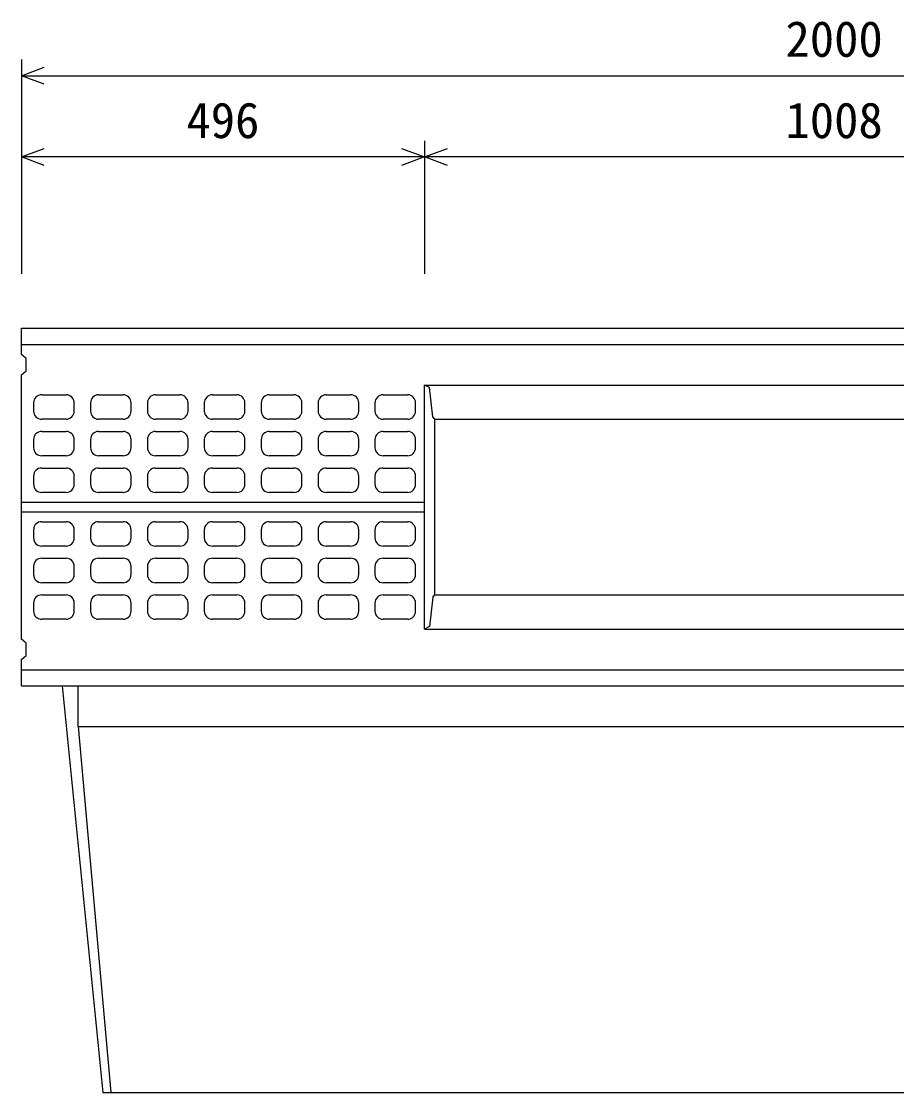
# Model space of a CAD drawing. Units: millimetres, scale not verified. Extents: x -16800 to 16800, y -5940 to 5940.
# Drawn here: x -10464 to -9387, y 2688 to 4005 of the extents above; entities that cross this region are included whole.
import ezdxf
from ezdxf.enums import TextEntityAlignment as Align

# ---------------------------------------------------------------- set-up
doc = ezdxf.new("R2010")
doc.units = ezdxf.units.MM
doc.header["$LTSCALE"] = 20
for name, color, linetype, lineweight in [('0-0_DIM', 7, 'Continuous', 25), ('0-2_HATCH', 6, 'Continuous', 25), ('0-5_OUTLINE', 3, 'Continuous', 25)]:
    doc.layers.add(name, color=color, linetype=linetype, lineweight=lineweight)
doc.styles.add('ＭＳ ゴシック', font='')
doc.styles.get('ＭＳ ゴシック').set_extended_font_data('MS Gothic')

msp = doc.modelspace()

# ---------------------------------------------------------------- linework, layer by layer
at = {"layer": '0-0_DIM'}
for p, q in [((-10463.67, 3958.29), (-10463.67, 3694.53)), ((-10463.67, 3938.29), (-8463.67, 3938.29)), ((-9967.67, 3858.29), (-9967.67, 3694.53)), ((-9967.67, 3838.29), (-10463.67, 3838.29)), ((-8959.67, 3838.29), (-9967.67, 3838.29))]:
    msp.add_line(p, q, dxfattribs=at)
for points in [[(-10435.48, 3928.03), (-10463.67, 3938.29), (-10435.48, 3948.55)], [(-10435.48, 3828.03), (-10463.67, 3838.29), (-10435.48, 3848.55)], [(-9995.86, 3848.55), (-9967.67, 3838.29), (-9995.86, 3828.03)], [(-9939.48, 3828.03), (-9967.67, 3838.29), (-9939.48, 3848.55)]]:
    msp.add_lwpolyline(points, dxfattribs=at)
at = {"layer": '0-2_HATCH'}
for p, q in [((-10438.67, 3545.86), (-10408.67, 3545.86)), ((-10368.67, 3545.86), (-10338.67, 3545.86)), ((-10298.67, 3545.86), (-10268.67, 3545.86)), ((-10228.67, 3545.86), (-10198.67, 3545.86)), ((-10158.67, 3545.86), (-10128.67, 3545.86)), ((-10088.67, 3545.86), (-10058.67, 3545.86)), ((-10018.67, 3545.86), (-9988.67, 3545.86)), ((-10448.67, 3535.86), (-10448.67, 3525.86)), ((-10398.67, 3525.86), (-10398.67, 3535.86)), ((-10378.67, 3535.86), (-10378.67, 3525.86)), ((-10328.67, 3525.86), (-10328.67, 3535.86)), ((-10308.67, 3535.86), (-10308.67, 3525.86)), ((-10258.67, 3525.86), (-10258.67, 3535.86)), ((-10238.67, 3535.86), (-10238.67, 3525.86)), ((-10188.67, 3525.86), (-10188.67, 3535.86)), ((-10168.67, 3535.86), (-10168.67, 3525.86)), ((-10118.67, 3525.86), (-10118.67, 3535.86)), ((-10098.67, 3535.86), (-10098.67, 3525.86)), ((-10048.67, 3525.86), (-10048.67, 3535.86)), ((-10028.67, 3535.86), (-10028.67, 3525.86)), ((-9978.67, 3525.86), (-9978.67, 3535.86)), ((-10408.67, 3515.86), (-10438.67, 3515.86)), ((-10338.67, 3515.86), (-10368.67, 3515.86)), ((-10268.67, 3515.86), (-10298.67, 3515.86)), ((-10198.67, 3515.86), (-10228.67, 3515.86)), ((-10128.67, 3515.86), (-10158.67, 3515.86)), ((-10058.67, 3515.86), (-10088.67, 3515.86)), ((-9988.67, 3515.86), (-10018.67, 3515.86)), ((-10448.67, 3490.86), (-10448.67, 3480.86)), ((-10438.67, 3500.86), (-10408.67, 3500.86)), ((-10398.67, 3480.86), (-10398.67, 3490.86)), ((-10378.67, 3490.86), (-10378.67, 3480.86)), ((-10368.67, 3500.86), (-10338.67, 3500.86)), ((-10328.67, 3480.86), (-10328.67, 3490.86)), ((-10308.67, 3490.86), (-10308.67, 3480.86)), ((-10298.67, 3500.86), (-10268.67, 3500.86)), ((-10258.67, 3480.86), (-10258.67, 3490.86)), ((-10238.67, 3490.86), (-10238.67, 3480.86)), ((-10228.67, 3500.86), (-10198.67, 3500.86)), ((-10188.67, 3480.86), (-10188.67, 3490.86)), ((-10168.67, 3490.86), (-10168.67, 3480.86)), ((-10158.67, 3500.86), (-10128.67, 3500.86)), ((-10118.67, 3480.86), (-10118.67, 3490.86)), ((-10098.67, 3490.86), (-10098.67, 3480.86)), ((-10088.67, 3500.86), (-10058.67, 3500.86)), ((-10048.67, 3480.86), (-10048.67, 3490.86)), ((-10028.67, 3490.86), (-10028.67, 3480.86)), ((-10018.67, 3500.86), (-9988.67, 3500.86)), ((-9978.67, 3480.86), (-9978.67, 3490.86)), ((-10408.67, 3470.86), (-10438.67, 3470.86)), ((-10338.67, 3470.86), (-10368.67, 3470.86)), ((-10268.67, 3470.86), (-10298.67, 3470.86)), ((-10198.67, 3470.86), (-10228.67, 3470.86)), ((-10128.67, 3470.86), (-10158.67, 3470.86)), ((-10058.67, 3470.86), (-10088.67, 3470.86)), ((-9988.67, 3470.86), (-10018.67, 3470.86)), ((-10438.67, 3455.86), (-10408.67, 3455.86)), ((-10368.67, 3455.86), (-10338.67, 3455.86)), ((-10298.67, 3455.86), (-10268.67, 3455.86)), ((-10228.67, 3455.86), (-10198.67, 3455.86)), ((-10158.67, 3455.86), (-10128.67, 3455.86)), ((-10088.67, 3455.86), (-10058.67, 3455.86)), ((-10018.67, 3455.86), (-9988.67, 3455.86)), ((-10448.67, 3445.86), (-10448.67, 3435.86)), ((-10398.67, 3435.86), (-10398.67, 3445.86)), ((-10378.67, 3445.86), (-10378.67, 3435.86)), ((-10328.67, 3435.86), (-10328.67, 3445.86)), ((-10308.67, 3445.86), (-10308.67, 3435.86)), ((-10258.67, 3435.86), (-10258.67, 3445.86)), ((-10238.67, 3445.86), (-10238.67, 3435.86)), ((-10188.67, 3435.86), (-10188.67, 3445.86)), ((-10168.67, 3445.86), (-10168.67, 3435.86)), ((-10118.67, 3435.86), (-10118.67, 3445.86)), ((-10098.67, 3445.86), (-10098.67, 3435.86)), ((-10048.67, 3435.86), (-10048.67, 3445.86)), ((-10028.67, 3445.86), (-10028.67, 3435.86)), ((-9978.67, 3435.86), (-9978.67, 3445.86)), ((-10408.67, 3425.86), (-10438.67, 3425.86)), ((-10338.67, 3425.86), (-10368.67, 3425.86)), ((-10268.67, 3425.86), (-10298.67, 3425.86)), ((-10198.67, 3425.86), (-10228.67, 3425.86)), ((-10128.67, 3425.86), (-10158.67, 3425.86)), ((-10058.67, 3425.86), (-10088.67, 3425.86)), ((-9988.67, 3425.86), (-10018.67, 3425.86)), ((-10438.67, 3389.86), (-10408.67, 3389.86)), ((-10368.67, 3389.86), (-10338.67, 3389.86)), ((-10298.67, 3389.86), (-10268.67, 3389.86)), ((-10228.67, 3389.86), (-10198.67, 3389.86)), ((-10158.67, 3389.86), (-10128.67, 3389.86)), ((-10088.67, 3389.86), (-10058.67, 3389.86)), ((-10018.67, 3389.86), (-9988.67, 3389.86)), ((-10448.67, 3379.86), (-10448.67, 3369.86)), ((-10398.67, 3369.86), (-10398.67, 3379.86)), ((-10378.67, 3379.86), (-10378.67, 3369.86)), ((-10328.67, 3369.86), (-10328.67, 3379.86)), ((-10308.67, 3379.86), (-10308.67, 3369.86)), ((-10258.67, 3369.86), (-10258.67, 3379.86)), ((-10238.67, 3379.86), (-10238.67, 3369.86)), ((-10188.67, 3369.86), (-10188.67, 3379.86)), ((-10168.67, 3379.86), (-10168.67, 3369.86)), ((-10118.67, 3369.86), (-10118.67, 3379.86)), ((-10098.67, 3379.86), (-10098.67, 3369.86)), ((-10048.67, 3369.86), (-10048.67, 3379.86)), ((-10028.67, 3379.86), (-10028.67, 3369.86)), ((-9978.67, 3369.86), (-9978.67, 3379.86)), ((-10408.67, 3359.86), (-10438.67, 3359.86)), ((-10338.67, 3359.86), (-10368.67, 3359.86)), ((-10268.67, 3359.86), (-10298.67, 3359.86)), ((-10198.67, 3359.86), (-10228.67, 3359.86)), ((-10128.67, 3359.86), (-10158.67, 3359.86)), ((-10058.67, 3359.86), (-10088.67, 3359.86)), ((-9988.67, 3359.86), (-10018.67, 3359.86)), ((-10448.67, 3334.86), (-10448.67, 3324.86)), ((-10438.67, 3344.86), (-10408.67, 3344.86)), ((-10398.67, 3324.86), (-10398.67, 3334.86)), ((-10378.67, 3334.86), (-10378.67, 3324.86)), ((-10368.67, 3344.86), (-10338.67, 3344.86)), ((-10328.67, 3324.86), (-10328.67, 3334.86)), ((-10308.67, 3334.86), (-10308.67, 3324.86)), ((-10298.67, 3344.86), (-10268.67, 3344.86)), ((-10258.67, 3324.86), (-10258.67, 3334.86)), ((-10238.67, 3334.86), (-10238.67, 3324.86)), ((-10228.67, 3344.86), (-10198.67, 3344.86)), ((-10188.67, 3324.86), (-10188.67, 3334.86)), ((-10168.67, 3334.86), (-10168.67, 3324.86)), ((-10158.67, 3344.86), (-10128.67, 3344.86)), ((-10118.67, 3324.86), (-10118.67, 3334.86)), ((-10098.67, 3334.86), (-10098.67, 3324.86)), ((-10088.67, 3344.86), (-10058.67, 3344.86)), ((-10048.67, 3324.86), (-10048.67, 3334.86)), ((-10028.67, 3334.86), (-10028.67, 3324.86)), ((-10018.67, 3344.86), (-9988.67, 3344.86)), ((-9978.67, 3324.86), (-9978.67, 3334.86)), ((-10408.67, 3314.86), (-10438.67, 3314.86)), ((-10338.67, 3314.86), (-10368.67, 3314.86)), ((-10268.67, 3314.86), (-10298.67, 3314.86)), ((-10198.67, 3314.86), (-10228.67, 3314.86)), ((-10128.67, 3314.86), (-10158.67, 3314.86)), ((-10058.67, 3314.86), (-10088.67, 3314.86)), ((-9988.67, 3314.86), (-10018.67, 3314.86)), ((-10438.67, 3299.86), (-10408.67, 3299.86)), ((-10368.67, 3299.86), (-10338.67, 3299.86)), ((-10298.67, 3299.86), (-10268.67, 3299.86)), ((-10228.67, 3299.86), (-10198.67, 3299.86)), ((-10158.67, 3299.86), (-10128.67, 3299.86)), ((-10088.67, 3299.86), (-10058.67, 3299.86)), ((-10018.67, 3299.86), (-9988.67, 3299.86)), ((-10448.67, 3289.86), (-10448.67, 3279.86)), ((-10398.67, 3279.86), (-10398.67, 3289.86)), ((-10378.67, 3289.86), (-10378.67, 3279.86)), ((-10328.67, 3279.86), (-10328.67, 3289.86)), ((-10308.67, 3289.86), (-10308.67, 3279.86)), ((-10258.67, 3279.86), (-10258.67, 3289.86)), ((-10238.67, 3289.86), (-10238.67, 3279.86)), ((-10188.67, 3279.86), (-10188.67, 3289.86)), ((-10168.67, 3289.86), (-10168.67, 3279.86)), ((-10118.67, 3279.86), (-10118.67, 3289.86)), ((-10098.67, 3289.86), (-10098.67, 3279.86)), ((-10048.67, 3279.86), (-10048.67, 3289.86)), ((-10028.67, 3289.86), (-10028.67, 3279.86)), ((-9978.67, 3279.86), (-9978.67, 3289.86)), ((-10408.67, 3269.86), (-10438.67, 3269.86)), ((-10338.67, 3269.86), (-10368.67, 3269.86)), ((-10268.67, 3269.86), (-10298.67, 3269.86)), ((-10198.67, 3269.86), (-10228.67, 3269.86)), ((-10128.67, 3269.86), (-10158.67, 3269.86)), ((-10058.67, 3269.86), (-10088.67, 3269.86)), ((-9988.67, 3269.86), (-10018.67, 3269.86))]:
    msp.add_line(p, q, dxfattribs=at)
for centre, start, end in [((-10438.67, 3535.86), 90, 180), ((-10408.67, 3535.86), 0, 90), ((-10368.67, 3535.86), 90, 180), ((-10338.67, 3535.86), 0, 90), ((-10298.67, 3535.86), 90, 180), ((-10268.67, 3535.86), 0, 90), ((-10228.67, 3535.86), 90, 180), ((-10198.67, 3535.86), 0, 90), ((-10158.67, 3535.86), 90, 180), ((-10128.67, 3535.86), 0, 90), ((-10088.67, 3535.86), 90, 180), ((-10058.67, 3535.86), 0, 90), ((-10018.67, 3535.86), 90, 180), ((-9988.67, 3535.86), 0, 90), ((-10438.67, 3525.86), 180, 270), ((-10408.67, 3525.86), 270, 0), ((-10368.67, 3525.86), 180, 270), ((-10338.67, 3525.86), 270, 0), ((-10298.67, 3525.86), 180, 270), ((-10268.67, 3525.86), 270, 0), ((-10228.67, 3525.86), 180, 270), ((-10198.67, 3525.86), 270, 0), ((-10158.67, 3525.86), 180, 270), ((-10128.67, 3525.86), 270, 0), ((-10088.67, 3525.86), 180, 270), ((-10058.67, 3525.86), 270, 0), ((-10018.67, 3525.86), 180, 270), ((-9988.67, 3525.86), 270, 0), ((-10438.67, 3490.86), 90, 180), ((-10408.67, 3490.86), 0, 90), ((-10368.67, 3490.86), 90, 180), ((-10338.67, 3490.86), 0, 90), ((-10298.67, 3490.86), 90, 180), ((-10268.67, 3490.86), 0, 90), ((-10228.67, 3490.86), 90, 180), ((-10198.67, 3490.86), 0, 90), ((-10158.67, 3490.86), 90, 180), ((-10128.67, 3490.86), 0, 90), ((-10088.67, 3490.86), 90, 180), ((-10058.67, 3490.86), 0, 90), ((-10018.67, 3490.86), 90, 180), ((-9988.67, 3490.86), 0, 90), ((-10438.67, 3480.86), 180, 270), ((-10408.67, 3480.86), 270, 0), ((-10368.67, 3480.86), 180, 270), ((-10338.67, 3480.86), 270, 0), ((-10298.67, 3480.86), 180, 270), ((-10268.67, 3480.86), 270, 0), ((-10228.67, 3480.86), 180, 270), ((-10198.67, 3480.86), 270, 0), ((-10158.67, 3480.86), 180, 270), ((-10128.67, 3480.86), 270, 0), ((-10088.67, 3480.86), 180, 270), ((-10058.67, 3480.86), 270, 0), ((-10018.67, 3480.86), 180, 270), ((-9988.67, 3480.86), 270, 0), ((-10438.67, 3445.86), 90, 180), ((-10408.67, 3445.86), 0, 90), ((-10368.67, 3445.86), 90, 180), ((-10338.67, 3445.86), 0, 90), ((-10298.67, 3445.86), 90, 180), ((-10268.67, 3445.86), 0, 90), ((-10228.67, 3445.86), 90, 180), ((-10198.67, 3445.86), 0, 90), ((-10158.67, 3445.86), 90, 180), ((-10128.67, 3445.86), 0, 90), ((-10088.67, 3445.86), 90, 180), ((-10058.67, 3445.86), 0, 90), ((-10018.67, 3445.86), 90, 180), ((-9988.67, 3445.86), 0, 90), ((-10438.67, 3435.86), 180, 270), ((-10408.67, 3435.86), 270, 0), ((-10368.67, 3435.86), 180, 270), ((-10338.67, 3435.86), 270, 0), ((-10298.67, 3435.86), 180, 270), ((-10268.67, 3435.86), 270, 0), ((-10228.67, 3435.86), 180, 270), ((-10198.67, 3435.86), 270, 0), ((-10158.67, 3435.86), 180, 270), ((-10128.67, 3435.86), 270, 0), ((-10088.67, 3435.86), 180, 270), ((-10058.67, 3435.86), 270, 0), ((-10018.67, 3435.86), 180, 270), ((-9988.67, 3435.86), 270, 0), ((-10438.67, 3379.86), 90, 180), ((-10408.67, 3379.86), 0, 90), ((-10368.67, 3379.86), 90, 180), ((-10338.67, 3379.86), 0, 90), ((-10298.67, 3379.86), 90, 180), ((-10268.67, 3379.86), 0, 90), ((-10228.67, 3379.86), 90, 180), ((-10198.67, 3379.86), 0, 90), ((-10158.67, 3379.86), 90, 180), ((-10128.67, 3379.86), 0, 90), ((-10088.67, 3379.86), 90, 180), ((-10058.67, 3379.86), 0, 90), ((-10018.67, 3379.86), 90, 180), ((-9988.67, 3379.86), 0, 90), ((-10438.67, 3369.86), 180, 270), ((-10408.67, 3369.86), 270, 0), ((-10368.67, 3369.86), 180, 270), ((-10338.67, 3369.86), 270, 0), ((-10298.67, 3369.86), 180, 270), ((-10268.67, 3369.86), 270, 0), ((-10228.67, 3369.86), 180, 270), ((-10198.67, 3369.86), 270, 0), ((-10158.67, 3369.86), 180, 270), ((-10128.67, 3369.86), 270, 0), ((-10088.67, 3369.86), 180, 270), ((-10058.67, 3369.86), 270, 0), ((-10018.67, 3369.86), 180, 270), ((-9988.67, 3369.86), 270, 0), ((-10438.67, 3334.86), 90, 180), ((-10408.67, 3334.86), 0, 90), ((-10368.67, 3334.86), 90, 180), ((-10338.67, 3334.86), 0, 90), ((-10298.67, 3334.86), 90, 180), ((-10268.67, 3334.86), 0, 90), ((-10228.67, 3334.86), 90, 180), ((-10198.67, 3334.86), 0, 90), ((-10158.67, 3334.86), 90, 180), ((-10128.67, 3334.86), 0, 90), ((-10088.67, 3334.86), 90, 180), ((-10058.67, 3334.86), 0, 90), ((-10018.67, 3334.86), 90, 180), ((-9988.67, 3334.86), 0, 90), ((-10438.67, 3324.86), 180, 270), ((-10408.67, 3324.86), 270, 0), ((-10368.67, 3324.86), 180, 270), ((-10338.67, 3324.86), 270, 0), ((-10298.67, 3324.86), 180, 270), ((-10268.67, 3324.86), 270, 0), ((-10228.67, 3324.86), 180, 270), ((-10198.67, 3324.86), 270, 0), ((-10158.67, 3324.86), 180, 270), ((-10128.67, 3324.86), 270, 0), ((-10088.67, 3324.86), 180, 270), ((-10058.67, 3324.86), 270, 0), ((-10018.67, 3324.86), 180, 270), ((-9988.67, 3324.86), 270, 0), ((-10438.67, 3289.86), 90, 180), ((-10408.67, 3289.86), 0, 90), ((-10368.67, 3289.86), 90, 180), ((-10338.67, 3289.86), 0, 90), ((-10298.67, 3289.86), 90, 180), ((-10268.67, 3289.86), 0, 90), ((-10228.67, 3289.86), 90, 180), ((-10198.67, 3289.86), 0, 90), ((-10158.67, 3289.86), 90, 180), ((-10128.67, 3289.86), 0, 90), ((-10088.67, 3289.86), 90, 180), ((-10058.67, 3289.86), 0, 90), ((-10018.67, 3289.86), 90, 180), ((-9988.67, 3289.86), 0, 90), ((-10438.67, 3279.86), 180, 270), ((-10408.67, 3279.86), 270, 0), ((-10368.67, 3279.86), 180, 270), ((-10338.67, 3279.86), 270, 0), ((-10298.67, 3279.86), 180, 270), ((-10268.67, 3279.86), 270, 0), ((-10228.67, 3279.86), 180, 270), ((-10198.67, 3279.86), 270, 0), ((-10158.67, 3279.86), 180, 270), ((-10128.67, 3279.86), 270, 0), ((-10088.67, 3279.86), 180, 270), ((-10058.67, 3279.86), 270, 0), ((-10018.67, 3279.86), 180, 270), ((-9988.67, 3279.86), 270, 0)]:
    msp.add_arc(centre, 10, start, end, dxfattribs=at)
at = {"layer": '0-5_OUTLINE'}
for p, q in [((-10463.67, 3627.86), (-8463.67, 3627.86)), ((-10463.67, 3607.86), (-8463.67, 3607.86)), ((-9967.67, 3257.86), (-9967.67, 3557.86)), ((-9967.67, 3557.86), (-8959.67, 3557.86)), ((-9961.67, 3554.86), (-9967.67, 3557.86)), ((-9957.67, 3518.86), (-9961.67, 3554.86)), ((-9955.19, 3515.86), (-9957.67, 3518.86)), ((-9955.19, 3515.86), (-8972.16, 3515.86)), ((-10463.67, 3413.86), (-9967.67, 3413.86)), ((-10463.67, 3401.86), (-9967.67, 3401.86)), ((-9955.19, 3299.86), (-8972.16, 3299.86)), ((-10463.67, 3207.86), (-8463.67, 3207.86)), ((-10463.67, 3187.86), (-8463.67, 3187.86)), ((-10413.67, 3187.86), (-10363.67, 2687.86)), ((-10393.67, 3137.86), (-10393.67, 3187.86)), ((-10393.67, 3137.86), (-10353.67, 2687.86)), ((-10363.67, 2687.86), (-8563.67, 2687.86))]:
    msp.add_line(p, q, dxfattribs=at)
for points in [[(-10463.67, 3245.36), (-10463.67, 3570.36), (-10457.67, 3575.36), (-10457.67, 3590.36), (-10463.67, 3595.36), (-10463.67, 3627.86)], [(-9967.67, 3257.86), (-8959.67, 3257.86), (-8959.67, 3557.86)], [(-9957.67, 3296.86), (-9955.19, 3299.86), (-9955.19, 3515.86)], [(-9957.67, 3296.86), (-9961.67, 3260.86), (-9967.67, 3257.86)], [(-10457.67, 3225.36), (-10457.67, 3240.36), (-10463.67, 3245.36)], [(-10463.67, 3187.86), (-10463.67, 3220.36), (-10457.67, 3225.36)], [(-10393.67, 3137.86), (-8533.67, 3137.86), (-8533.67, 3187.86)]]:
    msp.add_lwpolyline(points, dxfattribs=at)

# ---------------------------------------------------------------- texts
at = {"layer": '0-0_DIM', "style": 'ＭＳ ゴシック'}
for s, p in [('2000', (-9523.67, 3948.29)), ('496', (-10260.67, 3848.29)), ('1008', (-9523.67, 3848.29))]:
    msp.add_text(s, height=43.99, dxfattribs=at).set_placement(p, align=Align.BOTTOM_LEFT)

doc.saveas('drawing.dxf')
